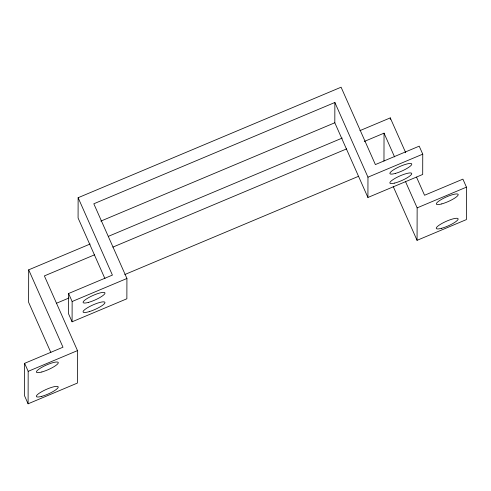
<?xml version="1.0" encoding="UTF-8"?>
<svg xmlns="http://www.w3.org/2000/svg" width="491" height="491" viewBox="0 0 491 491"><rect width="100%" height="100%" fill="white"/><g stroke="black" fill="none" stroke-linecap="round" stroke-linejoin="round"><path stroke-width="0.74" d="M90.135 244.021L28.693 269.841L62.983 347.211L24.63 363.328L24.55 395.795L28.097 403.798L77.4 383.072L77.486 350.611L44.38 275.905L94.517 254.835M28.097 403.798L28.177 371.331L24.63 363.328M28.693 269.841L28.613 302.303L50.849 352.489M78.13 197.713L112.414 275.089L68.593 293.508L68.537 313.798L72.085 321.801L126.868 298.78L126.924 278.489L93.818 203.783L334.868 102.478L367.968 177.183L367.919 197.474L422.702 174.452L422.751 154.162L419.21 146.158L375.382 164.577L341.092 87.202L78.13 197.713L78.081 218.004L104.951 278.649M72.085 321.801L72.14 301.511L68.593 293.508M367.919 197.474L334.813 122.768L334.868 102.478M383.968 161.097L384.042 133.159L364.267 141.469M390.265 119.393L390.265 117.883L359.903 130.649M416.521 177.134L424.555 195.258L462.903 179.141L466.45 187.145L466.37 219.606L417.062 240.332L417.147 207.865L405.388 181.332M100.833 221.103L334.813 122.768M108.493 236.3L342.245 138.063M112.875 247.12L346.615 148.89M56.299 303.328L69.01 297.982M124.8 274.537L358.534 176.306M72.14 301.511L126.924 278.489M367.968 177.183L422.751 154.162M28.177 371.331L77.486 350.611M417.147 207.865L466.45 187.145M390.265 117.883L405.713 152.738M384.042 133.159L394.561 156.899M393.242 186.568L417.062 240.332M441.783 203.906A11.931 2.48 -23.9 0 0 458.22 194.657A11.931 2.48 -23.9 0 0 441.796 199.223A11.931 2.48 -23.9 0 0 441.783 203.906M41.858 371.975A11.931 2.48 -23.9 0 0 58.3 362.726A11.931 2.48 -23.9 0 0 41.87 367.293A11.931 2.48 -23.9 0 0 41.858 371.975M41.796 396.323A11.931 2.48 -23.9 0 0 58.239 387.074A11.931 2.48 -23.9 0 0 41.809 391.64A11.931 2.48 -23.9 0 0 41.796 396.323M441.722 228.254A11.931 2.48 -23.9 0 0 458.158 219.004A11.931 2.48 -23.9 0 0 441.728 223.571A11.931 2.48 -23.9 0 0 441.722 228.254M394.555 183.1A11.931 2.48 -23.9 0 0 411.722 173.888A11.931 2.48 -23.9 0 0 396.133 177.773A11.931 2.48 -23.9 0 0 394.555 183.1M395.341 173.427A11.931 2.48 -23.9 0 0 411.783 164.178A11.931 2.48 -23.9 0 0 395.353 168.744A11.931 2.48 -23.9 0 0 395.341 173.427M89.331 311.595A11.931 2.48 -23.9 0 0 104.933 302.37A11.931 2.48 -23.9 0 0 87.779 307.581A11.931 2.48 -23.9 0 0 89.331 311.595M88.552 302.358A11.931 2.48 -23.9 0 0 104.994 293.109A11.931 2.48 -23.9 0 0 88.564 297.675A11.931 2.48 -23.9 0 0 88.552 302.358"/></g></svg>
